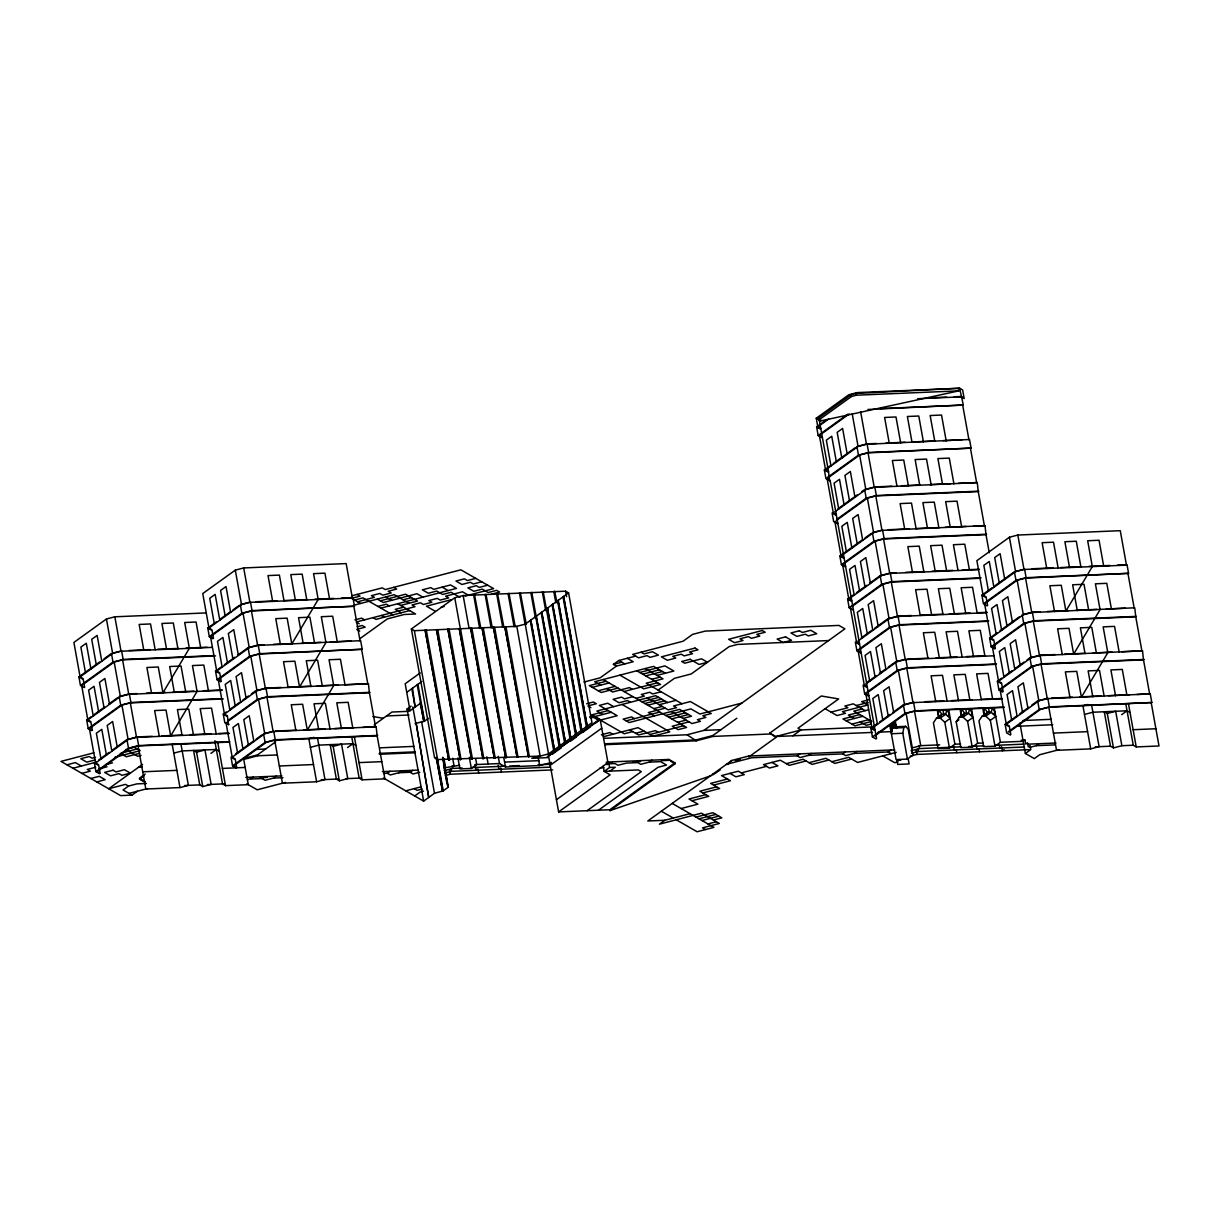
<?xml version="1.0" encoding="UTF-8"?>
<svg xmlns="http://www.w3.org/2000/svg" width="1220" height="1220" viewBox="0 0 1220 1220"><rect width="100%" height="100%" fill="white"/><g stroke="black" fill="none" stroke-linecap="round" stroke-linejoin="round"><path stroke-width="1.5" d="M889.853 725.122L896.059 759.572L907.436 759.084L912.865 755.18L908.214 729.346L905.636 726.342L903.822 727.654L902.8 733.25L891.408 733.738L892.445 728.126L894.245 726.83L894.382 721.874L896.059 725.534L895.541 728.325M949.45 748.119L944.814 722.286L950.227 718.382L945.668 714.234L941.87 714.386L936.441 718.305L933.422 722.758L938.073 748.592L949.45 748.119L954.879 744.215L960.567 743.971M947.94 716.308L949.45 714.066L946.781 709.842L945.668 714.234L940.239 718.138L936.441 718.305M956.19 721.798L959.21 717.329L964.639 713.425L968.436 713.258L972.996 717.406L967.582 721.31L972.218 747.143L960.841 747.631L956.19 721.798L958.905 719.846M970.708 715.332L972.218 713.105L969.549 708.881L968.436 713.258L963.007 717.177L959.21 717.329M994.986 746.183L990.35 720.349L995.764 716.445L991.204 712.297L987.407 712.465L981.978 716.369L978.959 720.837L983.61 746.67L994.986 746.183L1000.415 742.279L1023.183 741.303L1024.983 740.006L1025.715 744.063L1027.53 742.766L1028.262 746.823L1030.061 745.527L1030.793 749.583L1025.38 753.487L1034.316 758.611L1039.745 754.707L1059.204 749.629M993.476 714.371L994.986 712.129L992.317 707.905L991.204 712.297L985.775 716.201L981.978 716.369M205.906 612.928L114.832 616.801L106.43 618.997L73.901 642.421L80.093 676.871L83.082 678.579L84.637 687.195M84.073 687.592L80.459 685.533L78.919 676.917L99.613 662.002M104.051 658.815L111.447 653.478L113.002 662.094L81.938 684.466M80.093 676.871L112.636 653.432L121.039 651.236L212.112 647.378M208.956 628.01L241.499 604.571L249.902 602.375L352.351 598.029L346.16 563.579L243.695 567.941L235.292 570.136L202.764 593.561L208.956 628.01L211.944 629.718L213.485 638.334L210.511 636.626L216.702 671.061L219.691 672.769L221.232 681.385L218.258 679.677L250.786 656.238L259.189 654.042L362.218 649.284L360.662 640.683L257.649 645.441L249.246 647.637L216.702 671.061M215.559 655.903L122.579 659.852L114.177 662.048L81.648 685.487L87.84 719.922L90.829 721.63L92.384 730.246L89.395 728.538L95.587 762.988L98.576 764.696L100.131 773.297L97.142 771.589M212.921 638.731L209.321 636.672L207.781 628.056L216.641 621.666M219.6 619.531L229.955 612.074M232.913 609.954L238.83 605.684M91.82 730.658L88.206 728.584L86.666 719.983L91.103 716.78M94.062 714.645L104.401 707.188M108.839 704.001L117.715 697.611M87.84 719.922L120.383 696.498L128.786 694.302L221.75 690.352M209.321 636.672L241.865 613.233L252.006 610.579L354.471 606.233L352.915 597.617L341.539 598.105M211.868 635.65L243.039 613.187L251.442 610.991L354.471 606.233M88.206 728.584L120.749 705.16L130.891 702.506L221.964 698.633M90.753 727.562L121.924 705.099L130.326 702.903L223.306 698.953M220.667 681.797L217.069 679.723L215.528 671.122L221.43 666.852M224.388 664.717L234.743 657.275M237.702 655.14L248.056 647.683L258.213 645.029L263.901 644.785M98.85 759.831L109.19 752.374M112.148 750.254L126.941 739.595L137.097 736.941L152.271 736.3M95.587 762.988L128.13 739.549L136.533 737.353L229.497 733.403M217.069 679.723L249.612 656.299L259.753 653.645L362.218 649.284M99.567 773.709L95.953 771.65L128.496 748.211L138.638 745.557L229.711 741.684M98.5 770.613L129.671 748.165L138.073 745.969L229.146 742.096M142.588 764.345L108.687 788.76L125.507 784.369L128.481 786.077L136.884 783.88L146.369 783.484M233.752 765.794L236.726 767.502L235.185 758.886L232.196 757.178L226.005 722.728L228.979 724.451L224.815 722.789L223.275 714.173L226.234 712.038M230.656 708.85L239.532 702.461M242.49 700.326L248.407 696.056M251.366 693.936L255.803 690.733L265.96 688.08L281.134 687.439M228.414 724.848L227.438 715.835L224.45 714.127L256.993 690.688L265.396 688.492L368.409 683.734L369.401 692.746L266.936 697.108L258.533 699.304L227.362 721.752M128.481 786.077L123.052 789.98L132.004 795.12L137.418 791.216M145.241 774.014L139.324 778.268L145.287 781.685M143.929 775.966L139.492 779.168L143.96 781.73M227.774 720.654L257.359 699.35L267.5 696.696L369.965 692.35M359.885 638.685L387.38 618.875L404.186 614.483L415.578 613.995L397.689 603.732M210.907 753.38L216.337 749.476L219.31 751.184M235.46 754.036L253.196 741.257M256.154 739.122L262.071 734.852M232.196 757.178L264.74 733.738L273.143 731.542L376.156 726.784L377.148 735.812L274.683 740.159L266.28 742.355L235.109 764.818M411.384 628.971L414.358 630.679L516.807 626.333L540.155 756.11L437.553 759.557L434.564 757.849L411.384 628.971L454.755 597.724L463.158 595.528L565.622 591.182L568.596 592.889L591.944 722.667L548.558 753.914L531.783 758.291L547.658 757.62L547.49 756.72L599.005 719.617L593.667 716.552L589.87 716.72M236.162 767.914L232.562 765.84L265.106 742.4L275.247 739.747L377.712 735.401M244.061 758.382L257.512 754.875L275.72 741.76M247.37 779.931L253.44 777.094M250.725 779.046L262.102 778.558L264.816 776.606M262.102 778.558L265.091 780.281L273.493 778.086L276.208 776.133M420.259 672.891L405.192 683.734L410.057 710.757L420.9 702.949L424.209 721.355L428.372 718.366M406.748 692.35L421.815 681.492M374.128 724.878L391.955 712.038L408.822 711.321M347.517 747.586L352.946 743.666L355.92 745.389M414.358 630.679L443.226 790.85L434.488 793.29L423.645 801.113L407.083 709.049L411.14 706.121M516.807 626.333L525.21 624.137L568.596 592.889M849.181 413.976L819.367 435.449L822.341 437.156L820.801 428.555L817.812 426.847L816.271 418.231L848.8 394.792L857.202 392.596L959.652 388.25L962.641 389.958L964.181 398.574L961.207 396.851L917.562 398.711M958.523 389.058L958.844 390.858L856.394 395.204L851.499 396.485L818.955 419.924L818.635 418.125L851.163 394.7L856.074 393.42L959.652 388.25L963.327 405.055L867.893 409.493M818.635 418.125L820.374 419.131L819.245 419.939L820.801 428.555M821.777 437.568L818.178 435.509L816.622 426.893L825.498 420.503M819.169 425.871L828.654 419.024M818.178 435.509L847.747 414.205M383.537 773.404L387.335 773.251L390.049 771.299M387.335 773.251L390.308 774.959L398.711 772.763L401.426 770.811M829.524 480.619L828.548 471.606L825.559 469.898L858.087 446.459L866.49 444.263L969.519 439.505L971.074 448.121L868.045 452.879L859.643 455.075L827.114 478.514L829.524 480.619L825.925 478.56L824.369 469.944L830.286 465.689M833.245 463.554L855.433 447.572M398.711 772.763L410.103 772.275L412.817 770.323M827.404 477.493L858.453 455.121L868.61 452.467L971.074 448.121M414.693 795.974L420.122 792.07L423.477 791.185M627.248 658.297L633.211 661.728L616.405 666.12L613.416 664.397L618.845 660.493L635.65 656.101M457.957 757.849L459.94 768.92L471.332 768.432L476.745 764.528L475.754 758.992M616.405 666.12L600.133 677.832L583.922 682.056M838.033 508.74L857.263 494.893M861.701 491.706L864.66 489.571L874.816 486.917L891.881 486.185M834.663 511.973L865.834 489.525L874.237 487.329L977.266 482.571L978.257 491.584L875.792 495.93L867.389 498.126L836.218 520.589M876.57 738.558L875.03 729.941L872.041 728.233L865.849 693.784L868.823 695.507L867.283 686.89L864.294 685.183L858.102 650.733L861.076 652.441L851.789 600.774L848.8 599.066L842.608 564.616L845.582 566.339L844.042 557.723L841.053 556.015L834.861 521.565L837.835 523.273L830.088 480.222M836.63 519.491L866.2 498.187L876.356 495.533L978.821 491.172M547.49 756.72L600.194 719.571L594.231 716.155L590.434 716.308M552.202 754.356L561.291 747.799M570.38 741.257L576.435 736.895M582.504 732.518L590.068 727.059M596.138 722.697L599.005 719.617M845.018 566.736L841.419 564.677L839.863 556.061L862.052 540.079M865.01 537.944L870.928 533.689M550.235 765.291L601.734 728.188M842.41 555.039L873.581 532.576L881.984 530.38L985.013 525.622L986.004 534.634L883.539 538.996L875.136 541.192L843.965 563.64M658.129 690.062L674.401 678.35L691.206 673.958L729.163 646.615L737.566 644.419L828.639 640.561M841.419 564.677L873.947 541.238L884.103 538.584L986.568 534.238M556.427 799.725L607.941 762.622L600.194 719.571M607.057 764.726L608.856 763.415L609.588 767.471L604.159 771.375L610.122 774.807L558.623 811.91L548.68 756.674M852.765 609.802L849.166 607.728L847.61 599.111L853.527 594.857M856.486 592.722L866.84 585.264M869.799 583.145L880.154 575.688L890.31 573.034L895.998 572.79M609.863 771.147L615.276 767.227L609.588 767.471M848.8 599.066L881.328 575.626L889.731 573.43L978.913 569.649M849.166 607.728L881.694 584.288L891.851 581.635L981.032 577.853M851.712 606.706L882.884 584.243L891.286 582.047L980.468 578.265M607.423 763.888L615.017 763.567L617.991 765.275L626.394 763.095L637.785 762.607L640.759 764.315L649.162 762.119L651.876 760.167M587.079 810.705L641.293 771.65L638.319 769.927L604.159 771.375L603.229 766.16M603.641 738.329L687.119 734.775L703.925 730.383L844.896 628.834L838.933 625.418L705.175 631.106L692.579 634.385L683.078 641.232L632.661 654.393L638.624 657.824L647.027 655.628L650.016 657.336L658.419 655.14L652.456 651.724L644.053 653.905L641.064 652.197M598.456 810.217L658.098 767.258L666.501 765.062L660.554 761.631L649.162 762.119M558.623 811.91L609.847 809.729L674.919 762.866L668.957 759.435L606.34 762.103M604.983 743.788L696.056 739.915L712.861 735.523L736.834 718.26M609.847 809.729L610 810.629L675.072 763.766L674.919 762.866M861.274 637.908L871.629 630.45M874.587 628.33L887.901 618.738L898.057 616.085L911.325 615.52M857.904 641.14L889.075 618.692L897.478 616.496L986.66 612.699M983.076 595.116L1015.604 571.677L1024.007 569.481L1126.456 565.134L1120.265 530.685L1017.815 535.046L1009.413 537.242L976.869 560.666L983.076 595.116L986.05 596.824L987.605 605.44M860.512 652.852L856.913 650.779L889.441 627.354L899.597 624.701L988.779 620.904M859.46 649.757L890.63 627.293L899.033 625.097L988.215 621.316M894.733 749.842L748.638 756.049L731.832 760.441L647.789 820.984L664.87 820.267L690.078 813.679M748.638 756.049L748.805 756.949L775.905 737.429L769.789 733.098L821.304 695.995L838.643 698.938L797.971 728.233L800.961 729.941L873.062 726.876M714.478 773.968L720.318 769.759M727.608 764.498L731.832 760.441M664.87 820.267L659.44 824.171L701.454 813.191L719.342 823.454L702.537 827.846L705.511 829.554M987.041 605.852L983.427 603.778L981.886 595.162L992.241 587.704M995.2 585.585L1014.415 571.738L1015.97 580.339L984.906 602.711M792.817 735.797L800.961 729.941L775.752 736.529L769.789 733.098M867.542 682.026L876.418 675.636M879.376 673.516L885.293 669.246M888.251 667.126L895.648 661.789L904.111 659.578M865.651 684.207L896.822 661.743L905.24 659.547L994.407 655.765M1117.535 565.134L1127.021 564.723L1128.576 573.339L1025.562 578.097L1017.16 580.293L984.616 603.732L990.823 638.167L993.797 639.89L995.352 648.491L992.363 646.783L998.57 681.233L1001.544 682.941L1003.099 691.557L1000.11 689.834L1006.317 724.284L1009.291 725.991L1010.846 734.608M868.259 695.903L864.66 693.845L897.188 670.405L907.344 667.752L996.526 663.97M867.206 692.808L898.377 670.359L906.78 668.163L995.962 664.366M726.403 764.345L751.611 757.772L797.148 755.836L799.862 753.884M797.148 755.836L800.137 757.544L808.54 755.348L811.254 753.396M994.788 648.903L991.174 646.829L989.634 638.228L997.03 632.89M999.988 630.77L1019.203 616.923M990.823 638.167L1023.351 614.743L1031.754 612.547L1134.768 607.789L1135.759 616.801L1033.31 621.148L1024.907 623.344L993.72 645.807M876.006 738.969L872.407 736.895L870.851 728.279L876.768 724.024M879.727 721.889L890.081 714.432M893.04 712.312L903.395 704.855L913.551 702.201L915.091 710.803L1004.273 707.02M872.041 728.233L904.569 704.794L912.987 702.598L1002.154 698.816M991.174 646.829L1023.717 623.405L1033.874 620.751L1136.323 616.39M808.54 755.348L842.684 753.899L845.399 751.947M872.407 736.895L904.935 713.456L915.091 710.803M874.953 735.874L906.124 713.41L914.527 711.214L1003.709 707.432M842.684 753.899L845.673 755.607L854.076 753.411L856.791 751.459M854.076 753.411L888.221 751.962L890.935 750.01M1002.535 691.953L998.921 689.895L997.38 681.279L1001.818 678.091M1004.777 675.956L1012.173 670.634M1015.131 668.499L1023.992 662.109M1026.95 659.974L1029.909 657.839L1040.065 655.186L1055.239 654.545M998.57 681.233L1031.098 657.793L1039.501 655.597L1142.515 650.839L1143.506 659.852L1041.056 664.214L1032.654 666.41L1001.467 688.858M998.921 689.895L1031.464 666.455L1041.621 663.802L1144.07 659.456M972.218 747.143L977.647 743.239L983.335 742.995M1010.282 735.019L1006.668 732.945L1005.127 724.329L1016.962 715.82M1019.92 713.685L1028.78 707.295M1031.739 705.16L1037.656 700.905L1047.812 698.252L1049.368 706.853L1151.817 702.506L1150.262 693.89L1136.994 694.454M1006.317 724.284L1038.845 700.844L1047.248 698.648L1150.262 693.89M1008.147 731.878L1039.211 709.506L1049.368 706.853M1009.214 731.924L1040.401 709.461L1048.803 707.264L1151.817 702.506M1004.136 749.492L1002.337 750.788L1001.605 746.731M1029.497 747.433L1036.222 745.679L1038.921 743.727M1121.638 714.691L1127.051 710.787L1130.04 712.495M610 810.629L711.245 775.63M876.555 443.455L867.069 443.866L856.913 446.52L858.453 455.121M113.14 653.051L121.603 650.839L123.144 659.44L214.217 655.582M352 595.756L382.241 587.857L385.23 589.565L460.855 569.816L493.642 588.635L465.079 596.092M113.002 662.094L123.144 659.44M354.593 600.057L362.996 597.861L392.809 614.971M357.582 601.765L374.387 597.373L371.398 595.665L379.801 593.469L382.79 595.177L391.193 592.981L388.204 591.273L396.607 589.077L393.633 587.369M353.83 605.227L394.167 594.689L409.066 603.244M380.35 600.804L405.558 594.216L417.469 601.063L400.663 605.44M475.754 578.371L467.351 580.567L464.378 578.844L455.975 581.04L461.938 584.471L470.341 582.275L473.314 583.983L481.717 581.788M377.895 606.416L386.298 604.22L389.287 605.928M403.103 599.828L411.521 597.632M380.884 608.124L456.509 588.375L450.546 584.944L433.74 589.336L430.767 587.628L422.364 589.824L428.327 593.24L436.729 591.044L442.692 594.476L451.095 592.279L460.031 597.404M354.913 619.882L361.638 618.128L364.612 619.836M403.652 607.163L395.25 609.359L401.212 612.775M487.68 585.203L479.277 587.399L476.303 585.692L467.9 587.887L473.863 591.303L482.266 589.123L488.213 592.539L496.616 590.343L499.605 592.051L491.202 594.247M409.615 610.579L376.004 619.363L373.015 617.64M451.629 599.599L426.421 606.188L435.357 611.327M357.14 626.775L362.172 625.463L365.161 627.171L356.758 629.367L359.732 631.075M440.786 607.423L444.141 606.538M136.945 693.57L129.35 693.89L119.194 696.544L120.749 705.16M545.691 610.64L542.351 592.112L543.236 591.868L569.984 738.481L570.868 738.237L547.521 608.46L570.868 738.237M555.817 602.741L553.819 591.624L554.703 591.395L557.021 602.695M425.46 630.404L426.329 630.176L449.677 759.953L448.808 760.182L425.139 630.221L448.808 760.182M436.836 629.916L437.721 629.688L461.068 759.465L460.184 759.694L436.531 629.749L460.184 759.694M563.899 596.671L563.015 596.9L586.362 726.678L587.247 726.449L563.594 596.488L587.247 726.449M448.228 629.444L449.097 629.215L472.445 758.992L471.576 759.221L447.908 629.261L471.576 759.221M558.44 600.606L557.555 600.835L580.903 730.612L581.788 730.383L558.135 600.423L581.788 730.383M459.604 628.956L460.489 628.727L483.837 758.504L482.952 758.733L459.299 628.773L482.952 758.733M552.98 604.54L552.096 604.769L575.443 734.547L576.328 734.318L552.66 604.357L576.328 734.318M470.996 628.468L471.865 628.239L495.213 758.016L494.344 758.245L470.676 628.285L494.344 758.245M546.636 608.704L547.521 608.46M482.373 627.98L483.257 627.751L506.605 757.529L505.72 757.757L482.068 627.812L505.72 757.757M542.061 612.394L541.177 612.623L564.524 742.4L565.409 742.172L541.741 612.226L565.409 742.172M493.764 627.507L494.634 627.278L517.981 757.056L517.112 757.284L493.444 627.324L517.112 757.284M536.602 616.329L535.717 616.558L559.065 746.335L559.949 746.106L536.282 616.146M505.141 627.019L506.025 626.79L529.373 756.568L528.489 756.796L504.836 626.836L528.489 756.796M531.142 620.263L530.258 620.492L553.605 750.269L554.49 750.041L530.822 620.08L554.49 750.041M93.879 752.801L61 761.387L120.612 795.608L132.004 795.12M66.963 764.803L75.365 762.607L81.328 766.038M95.526 757.346L92.171 758.215L89.197 756.507L80.794 758.703L86.742 762.134L95.145 759.938M127.459 749.004L134.185 747.25L140.148 750.666L114.939 757.254M122.046 752.908L137.174 748.958M72.925 768.234L96.456 762.088M175.588 743.636L172.233 744.505L179.98 787.571L188.383 785.375L180.941 744.047M139.766 753.258L126.316 756.766L120.368 753.35M95.694 767.258L87.291 769.454L90.265 771.162L81.862 773.358M105.774 764.62L112.499 762.866M141.062 755.409L137.707 756.293L125.782 749.446M98.668 768.966L107.07 766.77M173.789 753.121L182.192 750.925L216.337 749.476M90.814 778.497L99.216 776.301L105.179 779.717L96.776 781.913M272.014 731.588L263.55 733.799L265.106 742.4M199.76 784.887L193.568 750.452L196.542 752.16L204.96 749.964L211.151 784.399L202.749 786.595L199.76 784.887L184.586 785.528M313.875 737.399L308.843 738.71L316.59 781.761L324.993 779.565L317.551 738.237M244.229 759.282L257.664 755.775L276.65 754.966M613.416 664.397L621.819 662.201M129.015 793.412L147.513 788.577M310.383 747.326L318.786 745.13L352.946 743.666M415.105 723.582L424.56 721.111L417.926 684.298M333.151 746.35L341.554 744.154L347.761 778.604L339.358 780.8L336.369 779.092L330.178 744.642L333.151 746.35L339.358 780.8M1016.107 571.295L1024.571 569.084L1026.127 577.685L1128.576 573.339M606.096 681.248L589.29 685.64L601.216 692.487L618.021 688.095M639.707 672.479L664.915 665.891L673.852 671.015L657.046 675.407M592.264 687.348L609.07 682.956M642.681 674.187L659.486 669.795M645.67 675.895L662.475 671.503M1015.97 580.339L1026.127 577.685M598.227 690.779L615.033 686.387M651.632 679.311L660.035 677.13M623.984 691.526L657.595 682.742M285.526 782.401L257.222 789.797L246.791 783.804M586.622 703.772L593.347 702.003L596.336 703.726L587.933 705.907L590.907 707.63M632.921 696.65L624.518 698.846L621.544 697.138L613.141 699.334L619.104 702.75L627.507 700.554L630.481 702.262M635.91 698.358L644.312 696.162L641.323 694.454L649.726 692.258L652.715 693.966L661.118 691.786M608.246 710.558L591.441 714.95L624.243 733.769L632.646 731.588M641.872 701.79L658.678 697.398M594.43 716.659L611.235 712.282M644.846 703.498L661.652 699.106M647.82 705.206L664.625 700.814M600.392 720.09L617.198 715.698L599.31 705.434L607.712 703.238L613.675 706.654M659.212 704.718L676.017 700.341M653.783 708.637L662.186 706.441M1039.913 611.815L1032.318 612.135L1022.162 614.788L1023.717 623.405M419.802 772.229L413.077 773.983L410.103 772.275M665.174 708.149L648.369 712.541L654.332 715.957M459.681 765.245L445.575 767.685L443.943 758.626M626.134 720.837L659.745 712.053M444.324 770.613L452.727 768.417L462.212 768.005M444.751 773.083L451.476 771.33L550.129 767.136M665.708 715.469L690.916 708.896L699.868 714.02L741.882 703.055M445.178 775.569L450.211 774.242L552.675 769.896M668.697 717.192L685.503 712.8M671.671 718.9L688.476 714.508M405.757 790.835L420.885 786.885M683.063 718.412L691.466 716.216L679.54 709.369L629.124 722.545L623.161 719.114L631.563 716.918L634.537 718.641M422.181 789.035L417.133 790.362L414.159 788.638M635.62 733.296L644.023 731.1M677.634 722.316L686.036 720.12M689.025 721.828L672.22 726.22L678.183 729.651L686.586 727.455L603.107 679.54M649.986 734.516L683.596 725.747M474.854 764.604L499.514 763.552L505.476 766.983L539.636 765.535L551.394 762.454M605.15 744.673L696.223 740.814L713.029 736.422L769.942 733.998M868.396 699.883L861.686 701.637L867.649 705.053L842.44 711.641L845.414 713.349L837.011 715.545L825.086 708.698M831.049 712.129L847.854 707.737L844.88 706.029L853.283 703.833L865.209 710.665M856.257 705.541L868.03 702.461M862.22 708.957L853.817 711.153L871.705 721.416L854.9 725.808L842.974 718.961L859.78 714.584M868.564 709.796L848.388 715.057L854.351 718.488M845.948 720.684L862.753 716.292M851.911 724.1L868.716 719.708M871.324 724.009L866.276 725.336L860.313 721.904M735.355 760.457L740.403 759.145M741.318 772.9L766.526 766.328M727.486 779L710.68 783.393L719.632 788.532L702.812 792.924M786.305 763.644L803.111 759.252L812.062 764.391L828.868 759.999M713.669 785.101L730.475 780.724L721.523 775.584L738.329 771.192L744.291 774.624L735.889 776.804L729.926 773.388M806.1 760.96L789.294 765.352L780.342 760.228L763.537 764.604L769.5 768.036L777.903 765.84L771.94 762.409M716.643 786.824L699.838 791.201L708.774 796.34L691.969 800.732M809.073 762.683L825.879 758.291L834.831 763.415L851.636 759.023M705.8 794.632L688.995 799.024L697.932 804.148L681.126 808.54M831.842 761.707L848.647 757.315L857.599 762.454L896.243 752.359M939.705 744.856L920.734 745.664L912.316 747.86L906.124 713.41M911.065 750.773L919.468 748.577L961.207 746.808M1087.996 704.504L1082.948 705.816L1090.695 748.866L1099.098 746.67L1091.656 705.343M911.493 753.258L918.218 751.505L1024.464 746.991M910.227 756.171L916.952 754.417L1028.902 749.659M898.088 761.829L894.733 762.713L882.807 755.866M1084.504 714.432L1092.906 712.236L1127.051 710.787M696.04 817.095L712.846 812.703L721.783 817.842L713.38 820.038M699.014 818.803L715.82 814.426M1121.866 745.71L1113.463 747.906L1110.49 746.198L1104.283 711.748L1107.272 713.456L1115.675 711.26L1121.866 745.71L1133.258 745.222L1136.232 746.93L1159 745.969L1151.253 702.918M702.003 820.526L718.809 816.134M707.951 823.942L716.369 821.746M816.271 418.231L820.694 420.915L958.844 390.858M925.721 397.979L946.598 397.095M954.177 396.774L961.772 396.454M879.834 408.608L963.327 405.055M886.04 443.058L905.011 442.25M912.59 441.93L933.468 441.045M942.953 440.633L961.924 439.825M901.366 485.789L920.337 484.98M929.838 484.584L950.7 483.7M958.295 483.364L977.266 482.571M888.251 529.724L909.113 528.839M916.708 528.519L937.585 527.635M945.164 527.314L966.042 526.43M973.621 526.11L985.013 525.622M905.484 572.378L924.455 571.585M932.049 571.25L952.911 570.365M962.397 569.969L979.477 569.237M256.154 601.734L277.031 600.85M284.611 600.514L305.488 599.63M314.973 599.233L333.944 598.425M1032.166 568.764L1053.028 567.864M1060.622 567.544L1081.484 566.659M1089.079 566.339L1109.956 565.455M542.351 592.112L543.556 592.051M553.819 591.624L555.008 591.563M920.826 615.124L941.688 614.224M949.282 613.904L970.144 613.019M977.738 612.699L987.224 612.303M129.198 650.504L150.06 649.62M157.654 649.299L178.516 648.415M186.111 648.095L206.988 647.21M273.387 644.389L292.358 643.58M301.843 643.169L320.814 642.376M330.315 641.964L351.177 641.079M1047.492 611.495L1068.369 610.61M1075.964 610.29L1096.826 609.39M1106.311 608.993L1125.282 608.185M907.695 659.059L928.572 658.175M936.152 657.854L957.029 656.97M966.514 656.558L985.486 655.75M146.43 693.158L165.401 692.365M172.981 692.03L193.858 691.145M203.344 690.749L222.314 689.94M288.728 687.119L309.59 686.235M317.185 685.914L338.062 685.015M345.641 684.694L368.409 683.734M1064.724 654.149L1083.711 653.341M1093.196 652.929L1112.167 652.136M1121.653 651.724L1142.515 650.839M386.542 715.942L408.944 714.996M924.928 701.713L943.899 700.905M951.493 700.585L972.355 699.7M981.841 699.289L1000.827 698.496M161.757 735.904L182.634 735.004M190.213 734.684L211.09 733.799M218.685 733.479L228.171 733.083M275.598 731.054L296.475 730.17M304.054 729.85L324.932 728.965M334.417 728.569L353.388 727.76M362.874 727.349L376.156 726.784M590.038 717.619L593.82 717.451L599.172 720.517M1051.61 698.084L1072.471 697.199M1080.066 696.879L1100.943 695.995M1108.522 695.674L1129.4 694.775M256.154 749.415L265.64 749.019M703.925 730.383L721.005 729.667M379.755 747.845L413.9 746.381M888.236 726.236L892.034 726.068M1022.939 720.517L1051.411 719.297M894.245 726.83L905.636 726.342M903.822 727.654L892.445 728.126L890.768 724.482L890.63 729.438L891.927 730.933M379.206 753.38L415.257 751.84M872.513 732.412L775.752 736.529L775.905 737.429M878.202 732.168L891.485 731.603M1018.609 726.205L1052.753 724.756M379.374 754.265L415.425 752.74M138.516 767.273L142.313 767.121M142.725 771.803L176.885 770.354M222.421 768.417L245.189 767.441M279.334 765.992L313.494 764.543M359.031 762.607L381.799 761.646M1053.439 733.098L1087.599 731.649M1133.136 729.712L1155.904 728.752M505.126 762.088L539.27 760.639M1021.201 740.174L1024.983 740.006M245.845 777.414L281.896 775.889M382.455 771.62L418.506 770.079M471.698 767.609L505.858 766.16M509.64 765.992L519.14 765.596M538.111 764.787L551.394 764.223M968.802 746.487L983.976 745.832M995.368 745.359L1023.824 744.139M1027.545 744.2L1056.002 742.995M259.707 777.735L267.317 777.414M402.524 771.665L410.133 771.345M606.279 763.003L611.982 762.759M632.936 761.875L640.546 761.554M661.499 760.655L669.109 760.334L668.957 759.435M273.493 778.086L282.979 777.674M1036.222 745.679L1055.193 744.871M207.354 784.567L224.434 783.835M321.195 779.732L338.275 779M345.855 778.68L361.044 778.04M600.103 767.883L603.9 767.716M1095.301 746.838L1110.49 746.198M179.98 787.571L145.821 789.02L138.073 745.969M215.101 742.583L222.528 783.926L225.517 785.634L248.285 784.673L243.527 758.215M316.59 781.761L282.43 783.21L274.683 740.159M351.711 736.788L359.137 778.116L362.126 779.824L384.895 778.863L377.148 735.812M1090.695 748.866L1056.551 750.33L1048.803 707.264M900.772 760.197L896.974 760.365L897.706 764.421L909.098 763.933L908.153 758.718M372.878 716.521L383.278 718.29M816.622 426.893L820.236 428.952M824.369 469.944L827.984 472.018M981.886 595.162L985.486 597.236M836.295 514.657L833.306 512.949L827.114 478.514M835.73 515.069L832.116 513.01L833.672 521.611L837.271 523.685M989.634 638.228L993.232 640.286M839.863 556.061L843.477 558.135M997.38 681.279L1000.979 683.352M847.61 599.111L851.224 601.186M1005.127 724.329L1008.726 726.403M859.536 643.84L856.547 642.116L850.355 607.682M858.971 644.236L855.357 642.178L856.913 650.779M866.718 687.302L863.104 685.228L864.66 693.845M870.851 728.279L874.465 730.353M888.221 751.962L891.21 753.67M665.449 673.211L653.539 666.379L594.704 681.736L600.667 685.152M645.136 668.575L663.009 678.838L646.203 683.23L681.98 703.757M618.845 660.493L624.808 663.924M636.733 670.756L660.569 684.45L643.763 688.842L619.912 675.148M667.614 702.522L655.689 695.69L596.87 711.046L602.832 714.462M468.434 595.223L462.471 591.791L445.666 596.183L448.64 597.891L440.237 600.087L437.263 598.38L428.861 600.575L431.834 602.284L423.432 604.479L420.458 602.771L412.055 604.967L415.029 606.675L356.209 622.032L359.198 623.755M632.387 689.33L629.398 687.607L612.592 691.999L606.63 688.583M647.286 697.886L668.148 709.857L676.551 707.661L673.577 705.953L690.383 701.561L711.245 713.532L702.842 715.728L705.831 717.451L697.428 719.632L700.402 721.355L691.999 723.551L671.137 711.565M442.143 587.14L448.106 590.571M687.119 734.775L696.223 740.814M622.078 704.458L669.765 731.847L652.959 736.224L638.06 727.669L604.449 736.453L601.475 734.745L609.878 732.549L612.852 734.257M422.898 597.144L416.935 593.728L383.324 602.512L377.361 599.081M658.388 732.32L655.414 730.612L638.594 735.004L629.657 729.865M385.764 596.885L391.727 600.316M670.603 761.188L675.072 763.766M357.033 594.43L360.022 596.153L351.619 598.349L360.556 603.473M381.418 615.459L384.407 617.167M672.189 803.416L713.913 827.358L697.108 831.75L676.246 819.779M559.949 746.106L531.752 592.417L530.868 592.645L535.504 618.433M661.347 811.224L673.272 818.071M407.083 709.049L410.057 710.757M207.781 628.056L211.38 630.13M215.528 671.122L219.127 673.181M383.4 778.009L423.645 801.113M223.275 714.173L226.874 716.247M214.781 740.86L217.77 742.583L225.517 785.634M234.621 759.297L231.022 757.223L232.562 765.84M78.919 676.917L82.518 678.991M86.666 719.983L90.265 722.042M98.012 765.092L94.413 763.034L95.953 771.65M985.775 716.201L990.35 720.349M963.007 717.177L967.582 721.31M940.239 718.138L944.814 722.286M1128.012 573.751L1134.203 608.185M1135.759 616.801L1141.95 651.251M1143.506 659.852L1149.697 694.302M1103.688 566.095L1099.052 540.262L1087.66 540.75L1092.312 566.583L1065.899 611.098L1061.263 585.264L1049.871 585.737L1054.522 611.571M1111.435 609.161L1106.799 583.328L1095.407 583.8L1100.059 609.634L1073.646 654.149L1069.01 628.315L1057.618 628.803L1062.269 654.637M1119.182 652.212L1114.546 626.379L1103.154 626.866L1107.806 652.7L1081.393 697.199L1076.757 671.366L1065.365 671.854L1070.016 697.688M1126.929 695.263L1122.293 669.429L1110.901 669.917L1115.553 695.751M1128.485 703.879L1136.232 746.93M1125.816 703.894L1133.258 745.222M1080.92 567.071L1076.284 541.238L1064.892 541.726L1069.543 567.559M1088.667 610.122L1084.031 584.288L1072.639 584.776L1077.29 610.61M1096.414 653.188L1091.778 627.354L1080.386 627.827L1085.037 653.661M1104.161 696.239L1099.525 670.405L1088.133 670.893L1092.784 696.727M1107.272 713.456L1113.463 747.906M1058.152 568.032L1053.516 542.198L1042.124 542.687L1046.775 568.52M1032.318 612.135L1033.874 620.751M1040.065 655.186L1041.621 663.802M1017.815 535.046L1024.007 569.481M1025.562 578.097L1031.754 612.547M1033.31 621.148L1039.501 655.597M1041.056 664.214L1047.248 698.648M1009.413 537.242L1015.604 571.677M1017.16 580.293L1023.351 614.743M1024.907 623.344L1031.098 657.793M1032.654 666.41L1038.845 700.844M1029.909 657.839L1031.464 666.455M1037.656 700.905L1039.211 709.506M1004.761 579.5L1000.11 553.666L994.696 557.57L999.332 583.404M1012.509 622.551L1007.857 596.717L1002.443 600.621L1007.079 626.455M1020.255 665.601L1015.604 639.768L1010.19 643.672L1014.827 669.505M1028.003 708.667L1023.351 682.834L1017.937 686.738L1022.573 712.571M962.748 405.467L968.954 439.917M970.495 448.533L976.702 482.967M978.257 491.584L984.448 526.034M986.004 534.634L989.252 552.767M1019.92 723.186L1025.38 753.487M993.919 587.308L989.268 561.474L983.838 565.379L988.49 591.212M1001.666 630.359L997.014 604.525L991.586 608.429L996.237 634.263M1009.413 673.425L1004.761 647.591L999.332 651.495L1003.984 677.329M1017.16 716.475L1012.509 690.642L1007.079 694.546L1011.731 720.38M946.186 440.877L941.535 415.044L930.159 415.532L934.794 441.365M953.933 483.943L949.282 458.11L937.905 458.583L942.541 484.416M961.68 526.994L957.029 501.161L945.653 501.649L950.288 527.482M969.427 570.045L964.776 544.212L953.399 544.699L958.035 570.533M977.174 613.111L972.523 587.278L961.146 587.75L965.782 613.584M984.921 656.162L980.27 630.328L968.894 630.816L973.529 656.65M992.668 699.212L988.017 673.379L976.64 673.867L981.276 699.7M994.224 707.829L1000.415 742.279M999.317 745.328L999.805 748.028M988.52 708.073L989.298 712.373M982.832 708.317L984.144 715.561M979.08 749.049L979.568 751.749M923.418 441.853L918.767 416.02L907.39 416.493L912.026 442.326M931.165 484.904L926.514 459.071L915.137 459.559L919.773 485.392M938.912 527.955L934.261 502.121L922.884 502.609L927.52 528.443M946.659 571.021L942.008 545.188L930.631 545.66L935.267 571.494M954.406 614.072L949.755 588.238L938.378 588.726L943.014 614.56M962.153 657.122L957.502 631.289L946.125 631.777L950.761 657.611M969.9 700.188L965.249 674.355L953.872 674.843L958.508 700.676M971.455 708.789L977.647 743.239M976.549 746.289L977.037 749.004M965.752 709.034L966.53 713.349M960.064 709.278L961.375 716.536M956.312 750.01L956.8 752.725M900.65 442.814L895.998 416.981L884.622 417.469L889.258 443.302M908.397 485.865L903.745 460.031L892.369 460.519L897.005 486.353M916.144 528.931L911.493 503.097L900.116 503.586L904.752 529.419M923.891 571.982L919.239 546.148L907.863 546.636L912.499 572.47M931.638 615.048L926.986 589.214L915.61 589.687L920.246 615.52M939.385 658.098L934.734 632.265L923.357 632.753L927.993 658.587M947.132 701.149L942.48 675.316L931.104 675.804L935.74 701.637M948.687 709.765L954.879 744.215M953.537 745.908L954.269 749.964M942.984 710.009L943.761 714.31M937.295 710.253L938.607 717.497M867.069 443.866L868.61 452.467M874.816 486.917L876.356 495.533M884.103 538.584L882.563 529.968L872.407 532.621L873.947 541.238M890.31 573.034L891.851 581.635M898.057 616.085L899.597 624.701M905.804 659.135L907.344 667.752M860.619 411.628L866.49 444.263M868.045 452.879L874.237 487.329M875.792 495.93L881.984 530.38M883.539 538.996L889.731 573.43M891.286 582.047L897.478 616.496M899.033 625.097L905.24 659.547M906.78 668.163L912.987 702.598M914.527 711.214L920.734 745.664M856.074 393.42L856.394 395.204M918.98 745.877L919.468 748.577M917.73 748.79L918.218 751.505M916.22 750.361L916.952 754.417M851.163 394.7L851.499 396.485M852.216 413.824L858.087 446.459M859.643 455.075L865.834 489.525M867.389 498.126L873.581 532.576M875.136 541.192L881.328 575.626M882.884 584.243L889.075 618.692M890.63 627.293L896.822 661.743M898.377 670.359L904.569 704.794M864.66 489.571L866.2 498.187M880.154 575.688L881.694 584.288M887.901 618.738L889.441 627.354M895.648 661.789L897.188 670.405M903.395 704.855L904.935 713.456M902.8 733.25L907.436 759.084M847.244 454.267L842.608 428.433L837.179 432.353L841.83 458.186M854.991 497.333L850.355 471.499L844.926 475.404L849.577 501.237M862.738 540.384L858.102 514.55L852.673 518.454L857.324 544.288M870.485 583.45L865.849 557.616L860.42 561.52L865.071 587.354M878.232 626.5L873.596 600.667L868.167 604.571L872.818 630.404M885.979 669.551L881.343 643.718L875.914 647.622L880.565 673.455M893.726 712.617L889.09 686.784L883.661 690.688L888.312 716.521M895.282 721.218L896.593 728.477M892.567 723.17L893.345 727.486M836.402 462.09L831.75 436.257L826.337 440.161L830.988 465.994M844.148 505.141L839.497 479.308L834.084 483.212L838.735 509.045M851.895 548.192L847.244 522.358L841.83 526.278L846.482 552.111M859.643 591.258L854.991 565.424L849.577 569.328L854.229 595.162M867.389 634.308L862.738 608.475L857.324 612.379L861.976 638.212M875.136 677.359L870.485 651.526L865.071 655.445L869.723 681.279M882.884 720.425L878.232 694.592L872.818 698.496L877.47 724.329M820.374 419.131L820.694 420.915M822.341 437.156L828.548 471.606M837.835 523.273L844.042 557.723M845.582 566.339L851.789 600.774M861.076 652.441L867.283 686.89M868.823 695.507L875.03 729.941M819.367 435.449L825.559 469.898M712.861 735.523L713.029 736.422M712.861 774.12L713.014 775.005M593.667 716.552L593.82 717.451M565.622 591.182L566.614 596.702M526.308 624.381L520.361 592.905L519.491 593.133L525.118 624.426M525.21 624.137L548.558 753.914M515.252 626.714L508.984 593.393L508.099 593.621L514.062 626.76M538.005 756.461L539.636 765.535M503.875 627.187L497.592 593.865L496.723 594.094L502.686 627.248M492.331 627.919L486.017 594.369L485.133 594.597L491.141 627.964M480.863 628.407L474.549 594.857L473.665 595.086L479.673 628.452M503.845 757.91L505.476 766.983M500.703 768.005L501.435 772.077M498.217 756.308L499.514 763.552M498.172 765.26L498.904 769.317M463.158 595.528L469.12 628.666M486.826 756.796L488.137 764.04M454.755 597.724L460.428 629.245M478.667 773.038L477.95 768.981L476.136 770.278L475.404 766.221M469.334 757.361L471.332 768.432M452.681 758.245L453.977 765.489M452.239 765.702L452.727 768.417M450.988 768.63L451.476 771.33M449.478 770.186L450.211 774.242M443.592 758.87L447.969 787.434L442.586 757.483M442.936 757.361L448.304 787.19L442.89 791.094L436.928 757.955M443.561 764.757L445.239 774.12M445.91 777.857L446.596 781.608M436.486 757.635L442.555 791.338L436.12 757.422M417.255 684.786L423.874 721.599L420.199 702.979M421.571 721.493L434.488 793.29M412.512 688.202L415.136 707.097L411.826 688.69M412.833 706.99L415.807 723.551M353.907 606.63L360.098 641.079M361.654 649.696L367.845 684.145M369.401 692.746L375.592 727.196M329.583 598.989L324.932 573.156L313.555 573.644L318.206 599.477L291.793 643.977L287.142 618.143L275.766 618.631L280.417 644.465M337.33 642.055L332.679 616.222L321.302 616.695L325.954 642.528L299.54 687.043L294.889 661.209L283.513 661.697L288.164 687.531M345.077 685.106L340.426 659.273L329.049 659.761L333.7 685.594L307.287 730.094L302.636 704.26L291.26 704.748L295.911 730.582M352.824 728.157L348.173 702.323L336.796 702.812L341.447 728.645M354.379 736.773L362.126 779.824M306.815 599.966L302.163 574.132L290.787 574.605L295.438 600.438M314.562 643.016L309.91 617.183L298.534 617.671L303.185 643.504M322.309 686.067L317.657 660.233L306.281 660.721L310.932 686.555M330.056 729.133L325.404 703.299L314.028 703.772L318.679 729.606M284.046 600.926L279.395 575.093L268.019 575.581L272.67 601.414M252.006 610.579L250.466 601.978L240.31 604.632L241.865 613.233M258.213 645.029L259.753 653.645M265.96 688.08L267.5 696.696M273.707 731.146L275.247 739.747M243.695 567.941L249.902 602.375M251.442 610.991L257.649 645.441M259.189 654.042L265.396 688.492M266.936 697.108L273.143 731.542M235.292 570.136L241.499 604.571M243.039 613.187L249.246 647.637M250.786 656.238L256.993 690.688M258.533 699.304L264.74 733.738M248.056 647.683L249.612 656.299M255.803 690.733L257.359 699.35M257.512 754.875L257.664 755.775M230.656 612.379L226.005 586.545L220.576 590.465L225.227 616.298M238.403 655.445L233.752 629.611L228.323 633.515L232.974 659.349M246.15 698.496L241.499 672.662L236.07 676.566L240.721 702.4M253.897 741.562L249.246 715.728L243.817 719.632L248.468 745.466M219.798 620.202L215.162 594.369L209.733 598.273L214.385 624.106M227.545 663.253L222.909 637.419L217.48 641.323L222.131 667.157M235.292 706.304L230.656 680.47L225.227 684.389L229.879 710.223M243.039 749.37L238.403 723.536L232.974 727.44L237.625 753.274M218.258 679.677L224.45 714.127M200.72 647.85L196.069 622.017L184.693 622.505L189.344 648.338L162.931 692.838L158.28 667.005L146.903 667.492L151.554 693.326M208.467 690.916L203.816 665.083L192.44 665.556L197.091 691.389L170.678 735.904L166.027 710.07L154.65 710.558L159.301 736.392M216.214 733.967L211.563 708.134L200.187 708.622L204.838 734.455M177.952 648.826L173.301 622.993L161.924 623.466L166.576 649.299M185.699 691.877L181.048 666.044L169.672 666.532L174.323 692.365M193.446 734.928L188.795 709.095L177.418 709.582L182.07 735.416M196.542 752.16L202.749 786.595M155.184 649.787L150.533 623.954L139.156 624.442L143.807 650.275M129.35 693.89L130.891 702.506M137.097 736.941L138.638 745.557M114.832 616.801L121.039 651.236M122.579 659.852L128.786 694.302M130.326 702.903L136.533 737.353M106.43 618.997L112.636 653.432M114.177 662.048L120.383 696.498M121.924 705.099L128.13 739.549M126.941 739.595L128.496 748.211M101.794 661.24L97.142 635.407L91.713 639.326L96.365 665.159M109.541 704.306L104.889 678.472L99.46 682.376L104.112 708.21M117.288 747.357L112.636 721.523L107.207 725.427L111.859 751.261M90.951 669.063L86.3 643.23L80.871 647.134L85.522 672.967M98.698 712.114L94.047 686.28L88.618 690.184L93.269 716.018M106.445 755.165L101.794 729.331L96.365 733.235L101.016 759.069M939.186 710.162L938.073 714.554L940.361 716.628L941.87 714.386L939.186 710.162M961.955 709.201L960.841 713.593L963.129 715.652L964.639 713.425L961.955 709.201M984.723 708.225L983.61 712.617L985.897 714.691L987.407 712.465L984.723 708.225M416.157 723.308L428.723 797.438L416.157 723.308M113.033 770.201L104.63 772.397L110.593 775.813L118.996 773.617L121.985 775.325L130.387 773.129L124.425 769.713L116.022 771.909L113.033 770.201M695.003 648.064L661.392 656.848L667.355 660.279L675.758 658.083L672.784 656.36L681.187 654.179L684.161 655.887L692.563 653.691L689.59 651.983L697.992 649.787L695.003 648.064M762.225 630.511L728.614 639.295L734.577 642.711L742.98 640.515L740.006 638.807L748.409 636.611L751.383 638.319L759.785 636.123L756.812 634.415L765.214 632.219L762.225 630.511M690.124 659.303L681.721 661.499L684.71 663.207L701.515 658.815L707.478 662.246L699.075 664.442L690.124 659.303M799.359 630.77L790.956 632.966L796.919 636.382L805.322 634.202L808.311 635.91L816.714 633.714L810.751 630.283L802.348 632.478L799.359 630.77M785.543 636.87L777.14 639.067L783.103 642.498L791.505 640.302L785.543 636.87"/></g></svg>
